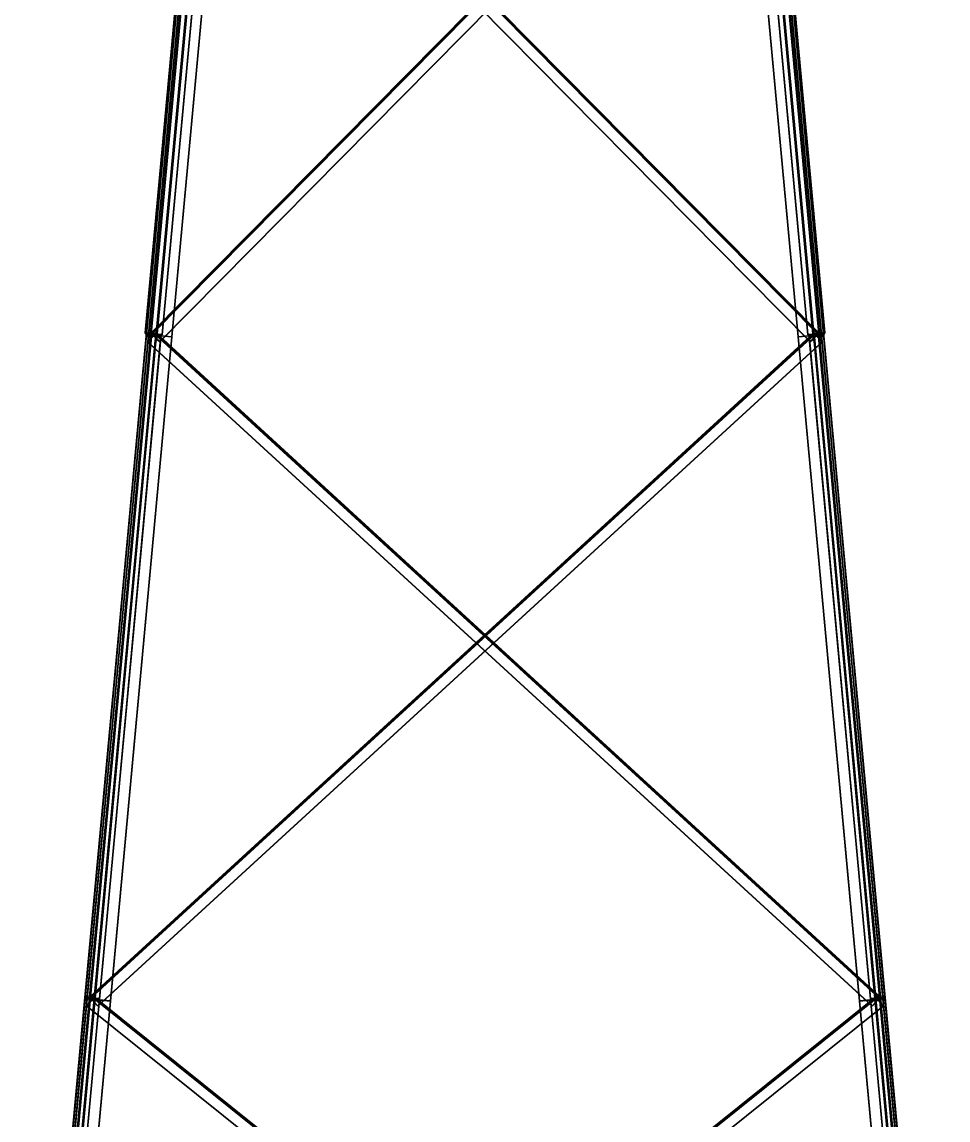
# Model space of a CAD drawing. Extents: x -14.2 to 13.4, y -20.5 to 46.3.
# Drawn here: x -2.72 to 2.72, y 12.39 to 18.84 of the extents above; entities that cross this region are included whole.
import ezdxf

# ---------------------------------------------------------------- set-up
doc = ezdxf.new("R2010")
doc.units = 0

msp = doc.modelspace()

# ---------------------------------------------------------------- linework, layer by layer
at = {"layer": '1', "color": 5}
for points in [[(-1.6641, 20.6133, 1.2365), (-1.9971, 17.0133, -1.5218), (-1.9969, 17.0164, -1.5258), (-1.6639, 20.6164, 1.2325)], [(-1.5994, 20.6073, 1.2365), (-1.9324, 17.0073, -1.5218), (-1.9971, 17.0133, -1.5218), (-1.6641, 20.6133, 1.2365)], [(-1.6639, 20.6164, 1.2325), (-1.9969, 17.0164, -1.5258), (-1.9271, 17.0099, -1.5258), (-1.5941, 20.6099, 1.2325)], [(-1.6327, 20.6135, -1.2325), (-1.9657, 17.0135, 1.5258), (-1.9696, 16.9712, 1.4701), (-1.6366, 20.5712, -1.2882)], [(-1.563, 20.607, -1.2325), (-1.896, 17.007, 1.5258), (-1.9657, 17.0135, 1.5258), (-1.6327, 20.6135, -1.2325)], [(-1.6316, 20.5707, -1.2882), (-1.9646, 16.9707, 1.4701), (-1.961, 17.01, 1.5218), (-1.628, 20.61, -1.2365)], [(1.6005, 20.6101, -1.1965), (-1.9615, 17.0101, -1.459), (-1.9612, 17.0149, -1.5288), (1.6008, 20.6149, -1.2663)], [(1.6041, 20.6066, -1.1967), (-1.9579, 17.0066, -1.4592), (-1.9615, 17.0101, -1.459), (1.6005, 20.6101, -1.1965)], [(1.601, 20.6169, 1.2976), (-1.961, 17.0169, 1.5601), (-1.9614, 17.0123, 1.4903), (1.6006, 20.6123, 1.2278)], [(1.6006, 20.6123, 1.2278), (-1.9614, 17.0123, 1.4903), (-1.9116, 16.9632, 1.4933), (1.6504, 20.5632, 1.2308)], [(1.6008, 20.6149, -1.2663), (-1.9612, 17.0149, -1.5288), (-1.9114, 16.9658, -1.532), (1.6506, 20.5658, -1.2695)], [(1.6046, 20.6134, 1.2978), (-1.9574, 17.0134, 1.5603), (-1.961, 17.0169, 1.5601), (1.601, 20.6169, 1.2976)], [(-1.628, 20.61, -1.2365), (-1.961, 17.01, 1.5218), (-1.8963, 17.004, 1.5218), (-1.5633, 20.604, -1.2365)], [(1.6043, 20.6111, -1.2616), (-1.9577, 17.0111, -1.5241), (-1.9579, 17.0066, -1.4592), (1.6041, 20.6066, -1.1967)], [(1.6042, 20.6091, 1.233), (-1.9578, 17.0091, 1.4955), (-1.9574, 17.0134, 1.5603), (1.6046, 20.6134, 1.2978)], [(1.6505, 20.5635, 1.2357), (-1.9115, 16.9635, 1.4982), (-1.9578, 17.0091, 1.4955), (1.6042, 20.6091, 1.233)], [(1.6506, 20.5655, -1.2646), (-1.9114, 16.9655, -1.5271), (-1.9577, 17.0111, -1.5241), (1.6043, 20.6111, -1.2616)], [(-1.603, 20.5681, 1.2882), (-1.936, 16.9681, -1.4702), (-1.9324, 17.0073, -1.5218), (-1.5994, 20.6073, 1.2365)], [(-1.5941, 20.6099, 1.2325), (-1.9271, 17.0099, -1.5258), (-1.9311, 16.9676, -1.4702), (-1.5981, 20.5676, 1.2882)], [(-1.5633, 20.604, -1.2365), (-1.8963, 17.004, 1.5218), (-1.896, 17.007, 1.5258), (-1.563, 20.607, -1.2325)], [(-1.6008, 20.6149, 1.2663), (1.9612, 17.0149, 1.5288), (1.9114, 16.9658, 1.532), (-1.6506, 20.5658, 1.2695)], [(-1.6506, 20.5655, 1.2646), (1.9114, 16.9655, 1.5271), (1.9577, 17.0111, 1.5241), (-1.6043, 20.6111, 1.2616)], [(-1.6505, 20.5635, -1.2357), (1.9115, 16.9635, -1.4982), (1.9578, 17.0091, -1.4955), (-1.6042, 20.6091, -1.233)], [(-1.6006, 20.6123, -1.2278), (1.9614, 17.0123, -1.4903), (1.9116, 16.9632, -1.4933), (-1.6504, 20.5632, -1.2308)], [(-1.6046, 20.6134, -1.2978), (1.9574, 17.0134, -1.5603), (1.961, 17.0169, -1.5601), (-1.601, 20.6169, -1.2976)], [(-1.6042, 20.6091, -1.233), (1.9578, 17.0091, -1.4955), (1.9574, 17.0134, -1.5603), (-1.6046, 20.6134, -1.2978)], [(-1.6043, 20.6111, 1.2616), (1.9577, 17.0111, 1.5241), (1.9579, 17.0066, 1.4592), (-1.6041, 20.6066, 1.1967)], [(-1.6041, 20.6066, 1.1967), (1.9579, 17.0066, 1.4592), (1.9615, 17.0101, 1.459), (-1.6005, 20.6101, 1.1965)], [(-1.601, 20.6169, -1.2976), (1.961, 17.0169, -1.5601), (1.9614, 17.0123, -1.4903), (-1.6006, 20.6123, -1.2278)], [(-1.6005, 20.6101, 1.1965), (1.9615, 17.0101, 1.459), (1.9612, 17.0149, 1.5288), (-1.6008, 20.6149, 1.2663)], [(1.563, 20.607, 1.2325), (1.896, 17.007, -1.5258), (1.9657, 17.0135, -1.5258), (1.6327, 20.6135, 1.2325)], [(1.5633, 20.604, 1.2365), (1.8963, 17.004, -1.5218), (1.896, 17.007, -1.5258), (1.563, 20.607, 1.2325)], [(1.628, 20.61, 1.2365), (1.961, 17.01, -1.5218), (1.8963, 17.004, -1.5218), (1.5633, 20.604, 1.2365)], [(1.6639, 20.6164, -1.2325), (1.9969, 17.0164, 1.5258), (1.9271, 17.0099, 1.5258), (1.5941, 20.6099, -1.2325)], [(1.5941, 20.6099, -1.2325), (1.9271, 17.0099, 1.5258), (1.9311, 16.9676, 1.4702), (1.5981, 20.5676, -1.2882)], [(1.5994, 20.6073, -1.2365), (1.9324, 17.0073, 1.5218), (1.9971, 17.0133, 1.5218), (1.6641, 20.6133, -1.2365)], [(1.603, 20.5681, -1.2882), (1.936, 16.9681, 1.4702), (1.9324, 17.0073, 1.5218), (1.5994, 20.6073, -1.2365)], [(1.6316, 20.5707, 1.2882), (1.9646, 16.9707, -1.4701), (1.961, 17.01, -1.5218), (1.628, 20.61, 1.2365)], [(1.6327, 20.6135, 1.2325), (1.9657, 17.0135, -1.5258), (1.9696, 16.9712, -1.4701), (1.6366, 20.5712, 1.2882)], [(1.6641, 20.6133, -1.2365), (1.9971, 17.0133, 1.5218), (1.9969, 17.0164, 1.5258), (1.6639, 20.6164, -1.2325)], [(-1.6366, 20.5712, -1.2882), (-1.9696, 16.9712, 1.4701), (-1.9646, 16.9707, 1.4701), (-1.6316, 20.5707, -1.2882)], [(-1.5981, 20.5676, 1.2882), (-1.9311, 16.9676, -1.4702), (-1.936, 16.9681, -1.4702), (-1.603, 20.5681, 1.2882)], [(1.6504, 20.5632, 1.2308), (-1.9116, 16.9632, 1.4933), (-1.9115, 16.9635, 1.4982), (1.6505, 20.5635, 1.2357)], [(1.6506, 20.5658, -1.2695), (-1.9114, 16.9658, -1.532), (-1.9114, 16.9655, -1.5271), (1.6506, 20.5655, -1.2646)], [(-1.6506, 20.5658, 1.2695), (1.9114, 16.9658, 1.532), (1.9114, 16.9655, 1.5271), (-1.6506, 20.5655, 1.2646)], [(-1.6504, 20.5632, -1.2308), (1.9116, 16.9632, -1.4933), (1.9115, 16.9635, -1.4982), (-1.6505, 20.5635, -1.2357)], [(1.5981, 20.5676, -1.2882), (1.9311, 16.9676, 1.4702), (1.936, 16.9681, 1.4702), (1.603, 20.5681, -1.2882)], [(1.6366, 20.5712, 1.2882), (1.9696, 16.9712, -1.4701), (1.9646, 16.9707, -1.4701), (1.6316, 20.5707, 1.2882)], [(-1.9898, 17.0116, 1.5014), (-2.3505, 13.1116, -1.8038), (-2.3502, 13.1148, -1.8077), (-1.9895, 17.0148, 1.4975)], [(-1.935, 17.0065, 1.5014), (-2.2957, 13.1065, -1.8038), (-2.3505, 13.1116, -1.8038), (-1.9898, 17.0116, 1.5014)], [(-1.9895, 17.0148, 1.4975), (-2.3502, 13.1148, -1.8077), (-2.2905, 13.1093, -1.8077), (-1.9297, 17.0093, 1.4975)], [(-1.9633, 17.0124, -1.4975), (-2.324, 13.1124, 1.8077), (-2.3276, 13.0738, 1.7618), (-1.9668, 16.9738, -1.5434)], [(-1.9668, 16.9738, -1.5434), (-2.3276, 13.0738, 1.7618), (-2.3226, 13.0734, 1.7618), (-1.9619, 16.9734, -1.5434)], [(-1.9035, 17.0068, -1.4975), (-2.2643, 13.1068, 1.8077), (-2.324, 13.1124, 1.8077), (-1.9633, 17.0124, -1.4975)], [(-1.9619, 16.9734, -1.5434), (-2.3226, 13.0734, 1.7618), (-2.3193, 13.1087, 1.8038), (-1.9586, 17.0087, -1.5014)], [(1.9347, 17.0176, 1.5601), (-2.321, 13.1176, 1.8445), (-2.3215, 13.1129, 1.7746), (1.9343, 17.0129, 1.4902)], [(1.9342, 17.0107, -1.4589), (-2.3215, 13.1107, -1.7433), (-2.3213, 13.1156, -1.8132), (1.9345, 17.0156, -1.5288)], [(1.9343, 17.0129, 1.4902), (-2.3215, 13.1129, 1.7746), (-2.2741, 13.0615, 1.7777), (1.9816, 16.9615, 1.4934)], [(1.9376, 17.007, -1.4592), (-2.3181, 13.107, -1.7436), (-2.3215, 13.1107, -1.7433), (1.9342, 17.0107, -1.4589)], [(1.9345, 17.0156, -1.5288), (-2.3213, 13.1156, -1.8132), (-2.2739, 13.0641, -1.8166), (1.9818, 16.9641, -1.5322)], [(1.9381, 17.0139, 1.5603), (-2.3177, 13.1139, 1.8447), (-2.321, 13.1176, 1.8445), (1.9347, 17.0176, 1.5601)], [(-1.9586, 17.0087, -1.5014), (-2.3193, 13.1087, 1.8038), (-2.2646, 13.1036, 1.8038), (-1.9038, 17.0036, -1.5014)], [(1.9378, 17.0115, -1.524), (-2.3179, 13.1115, -1.8084), (-2.3181, 13.107, -1.7436), (1.9376, 17.007, -1.4592)], [(1.9377, 17.0096, 1.4955), (-2.318, 13.1096, 1.7798), (-2.3177, 13.1139, 1.8447), (1.9381, 17.0139, 1.5603)], [(1.9817, 16.9618, 1.4984), (-2.2741, 13.0618, 1.7827), (-2.318, 13.1096, 1.7798), (1.9377, 17.0096, 1.4955)], [(1.9818, 16.9638, -1.5272), (-2.2739, 13.0638, -1.8116), (-2.3179, 13.1115, -1.8084), (1.9378, 17.0115, -1.524)], [(-1.9383, 16.9712, 1.5434), (-2.299, 13.0712, -1.7618), (-2.2957, 13.1065, -1.8038), (-1.935, 17.0065, 1.5014)], [(-1.9333, 16.9707, 1.5434), (-2.294, 13.0707, -1.7618), (-2.299, 13.0712, -1.7618), (-1.9383, 16.9712, 1.5434)], [(-1.9297, 17.0093, 1.4975), (-2.2905, 13.1093, -1.8077), (-2.294, 13.0707, -1.7618), (-1.9333, 16.9707, 1.5434)], [(1.9816, 16.9615, 1.4934), (-2.2741, 13.0615, 1.7777), (-2.2741, 13.0618, 1.7827), (1.9817, 16.9618, 1.4984)], [(1.9818, 16.9641, -1.5322), (-2.2739, 13.0641, -1.8166), (-2.2739, 13.0638, -1.8116), (1.9818, 16.9638, -1.5272)], [(-1.9038, 17.0036, -1.5014), (-2.2646, 13.1036, 1.8038), (-2.2643, 13.1068, 1.8077), (-1.9035, 17.0068, -1.4975)], [(-1.9271, 17.0099, -1.5258), (-1.9969, 17.0164, -1.5258), (-1.9971, 17.0133, -1.5218)], [(-1.9271, 17.0099, -1.5258), (-1.9971, 17.0133, -1.5218), (-1.9324, 17.0073, -1.5218)], [(-1.9297, 17.0093, 1.4975), (-1.9895, 17.0148, 1.4975), (-1.9898, 17.0116, 1.5014)], [(-1.9297, 17.0093, 1.4975), (-1.9898, 17.0116, 1.5014), (-1.935, 17.0065, 1.5014)], [(-1.9345, 17.0156, 1.5288), (2.3213, 13.1156, 1.8132), (2.2739, 13.0641, 1.8166), (-1.9818, 16.9641, 1.5322)], [(-1.9345, 17.0156, 1.5288), (-1.9378, 17.0115, 1.524), (-1.9818, 16.9638, 1.5272)], [(-1.9345, 17.0156, 1.5288), (-1.9818, 16.9638, 1.5272), (-1.9818, 16.9641, 1.5322)], [(-1.9818, 16.9638, 1.5272), (2.2739, 13.0638, 1.8116), (2.3179, 13.1115, 1.8084), (-1.9378, 17.0115, 1.524)], [(-1.9818, 16.9641, 1.5322), (2.2739, 13.0641, 1.8166), (2.2739, 13.0638, 1.8116), (-1.9818, 16.9638, 1.5272)], [(-1.9343, 17.0129, -1.4902), (-1.9377, 17.0096, -1.4955), (-1.9817, 16.9618, -1.4984)], [(-1.9343, 17.0129, -1.4902), (-1.9817, 16.9618, -1.4984), (-1.9816, 16.9615, -1.4934)], [(-1.9817, 16.9618, -1.4984), (2.2741, 13.0618, -1.7827), (2.318, 13.1096, -1.7798), (-1.9377, 17.0096, -1.4955)], [(-1.9816, 16.9615, -1.4934), (2.2741, 13.0615, -1.7777), (2.2741, 13.0618, -1.7827), (-1.9817, 16.9618, -1.4984)], [(-1.9343, 17.0129, -1.4902), (2.3215, 13.1129, -1.7746), (2.2741, 13.0615, -1.7777), (-1.9816, 16.9615, -1.4934)], [(-1.9657, 17.0135, 1.5258), (-1.9646, 16.9707, 1.4701), (-1.9696, 16.9712, 1.4701)], [(-1.9633, 17.0124, -1.4975), (-1.9619, 16.9734, -1.5434), (-1.9668, 16.9738, -1.5434)], [(-1.9657, 17.0135, 1.5258), (-1.896, 17.007, 1.5258), (-1.8963, 17.004, 1.5218)], [(-1.9657, 17.0135, 1.5258), (-1.8963, 17.004, 1.5218), (-1.961, 17.01, 1.5218)], [(-1.9657, 17.0135, 1.5258), (-1.961, 17.01, 1.5218), (-1.9646, 16.9707, 1.4701)], [(-1.9633, 17.0124, -1.4975), (-1.9035, 17.0068, -1.4975), (-1.9038, 17.0036, -1.5014)], [(-1.9633, 17.0124, -1.4975), (-1.9038, 17.0036, -1.5014), (-1.9586, 17.0087, -1.5014)], [(-1.9633, 17.0124, -1.4975), (-1.9586, 17.0087, -1.5014), (-1.9619, 16.9734, -1.5434)], [(-1.9612, 17.0149, -1.5288), (-1.9615, 17.0101, -1.459), (-1.9579, 17.0066, -1.4592)], [(-1.9614, 17.0123, 1.4903), (-1.961, 17.0169, 1.5601), (-1.9574, 17.0134, 1.5603)], [(-1.9614, 17.0123, 1.4903), (-1.9574, 17.0134, 1.5603), (-1.9578, 17.0091, 1.4955)], [(-1.9614, 17.0123, 1.4903), (-1.9578, 17.0091, 1.4955), (-1.9115, 16.9635, 1.4982)], [(-1.9614, 17.0123, 1.4903), (-1.9115, 16.9635, 1.4982), (-1.9116, 16.9632, 1.4933)], [(-1.9612, 17.0149, -1.5288), (-1.9579, 17.0066, -1.4592), (-1.9577, 17.0111, -1.5241)], [(-1.9612, 17.0149, -1.5288), (-1.9577, 17.0111, -1.5241), (-1.9114, 16.9655, -1.5271)], [(-1.9612, 17.0149, -1.5288), (-1.9114, 16.9655, -1.5271), (-1.9114, 16.9658, -1.532)], [(-1.9297, 17.0093, 1.4975), (-1.935, 17.0065, 1.5014), (-1.9383, 16.9712, 1.5434)], [(-1.9297, 17.0093, 1.4975), (-1.9383, 16.9712, 1.5434), (-1.9333, 16.9707, 1.5434)], [(-1.9381, 17.0139, -1.5603), (2.3177, 13.1139, -1.8447), (2.321, 13.1176, -1.8445), (-1.9347, 17.0176, -1.5601)], [(-1.9343, 17.0129, -1.4902), (-1.9347, 17.0176, -1.5601), (-1.9381, 17.0139, -1.5603)], [(-1.9377, 17.0096, -1.4955), (2.318, 13.1096, -1.7798), (2.3177, 13.1139, -1.8447), (-1.9381, 17.0139, -1.5603)], [(-1.9343, 17.0129, -1.4902), (-1.9381, 17.0139, -1.5603), (-1.9377, 17.0096, -1.4955)], [(-1.9345, 17.0156, 1.5288), (-1.9376, 17.007, 1.4592), (-1.9378, 17.0115, 1.524)], [(-1.9378, 17.0115, 1.524), (2.3179, 13.1115, 1.8084), (2.3181, 13.107, 1.7436), (-1.9376, 17.007, 1.4592)], [(-1.9345, 17.0156, 1.5288), (-1.9342, 17.0107, 1.4589), (-1.9376, 17.007, 1.4592)], [(-1.9376, 17.007, 1.4592), (2.3181, 13.107, 1.7436), (2.3215, 13.1107, 1.7433), (-1.9342, 17.0107, 1.4589)], [(-1.9271, 17.0099, -1.5258), (-1.9324, 17.0073, -1.5218), (-1.936, 16.9681, -1.4702)], [(-1.9271, 17.0099, -1.5258), (-1.936, 16.9681, -1.4702), (-1.9311, 16.9676, -1.4702)], [(-1.9347, 17.0176, -1.5601), (2.321, 13.1176, -1.8445), (2.3215, 13.1129, -1.7746), (-1.9343, 17.0129, -1.4902)], [(-1.9342, 17.0107, 1.4589), (2.3215, 13.1107, 1.7433), (2.3213, 13.1156, 1.8132), (-1.9345, 17.0156, 1.5288)], [(1.9657, 17.0135, -1.5258), (1.896, 17.007, -1.5258), (1.8963, 17.004, -1.5218)], [(1.9657, 17.0135, -1.5258), (1.8963, 17.004, -1.5218), (1.961, 17.01, -1.5218)], [(1.9035, 17.0068, 1.4975), (2.2643, 13.1068, -1.8077), (2.324, 13.1124, -1.8077), (1.9633, 17.0124, 1.4975)], [(1.9633, 17.0124, 1.4975), (1.9035, 17.0068, 1.4975), (1.9038, 17.0036, 1.5014)], [(1.9038, 17.0036, 1.5014), (2.2646, 13.1036, -1.8038), (2.2643, 13.1068, -1.8077), (1.9035, 17.0068, 1.4975)], [(1.9633, 17.0124, 1.4975), (1.9038, 17.0036, 1.5014), (1.9586, 17.0087, 1.5014)], [(1.9586, 17.0087, 1.5014), (2.3193, 13.1087, -1.8038), (2.2646, 13.1036, -1.8038), (1.9038, 17.0036, 1.5014)], [(1.9612, 17.0149, 1.5288), (1.9577, 17.0111, 1.5241), (1.9114, 16.9655, 1.5271)], [(1.9612, 17.0149, 1.5288), (1.9114, 16.9655, 1.5271), (1.9114, 16.9658, 1.532)], [(1.9614, 17.0123, -1.4903), (1.9578, 17.0091, -1.4955), (1.9115, 16.9635, -1.4982)], [(1.9614, 17.0123, -1.4903), (1.9115, 16.9635, -1.4982), (1.9116, 16.9632, -1.4933)], [(1.9271, 17.0099, 1.5258), (1.9969, 17.0164, 1.5258), (1.9971, 17.0133, 1.5218)], [(1.9271, 17.0099, 1.5258), (1.9971, 17.0133, 1.5218), (1.9324, 17.0073, 1.5218)], [(1.9271, 17.0099, 1.5258), (1.9324, 17.0073, 1.5218), (1.936, 16.9681, 1.4702)], [(1.9271, 17.0099, 1.5258), (1.936, 16.9681, 1.4702), (1.9311, 16.9676, 1.4702)], [(1.9895, 17.0148, -1.4975), (2.3502, 13.1148, 1.8077), (2.2905, 13.1093, 1.8077), (1.9297, 17.0093, -1.4975)], [(1.9297, 17.0093, -1.4975), (1.9895, 17.0148, -1.4975), (1.9898, 17.0116, -1.5014)], [(1.9297, 17.0093, -1.4975), (1.9898, 17.0116, -1.5014), (1.935, 17.0065, -1.5014)], [(1.9297, 17.0093, -1.4975), (2.2905, 13.1093, 1.8077), (2.294, 13.0707, 1.7618), (1.9333, 16.9707, -1.5434)], [(1.9297, 17.0093, -1.4975), (1.935, 17.0065, -1.5014), (1.9383, 16.9712, -1.5434)], [(1.9297, 17.0093, -1.4975), (1.9383, 16.9712, -1.5434), (1.9333, 16.9707, -1.5434)], [(1.9333, 16.9707, -1.5434), (2.294, 13.0707, 1.7618), (2.299, 13.0712, 1.7618), (1.9383, 16.9712, -1.5434)], [(1.9345, 17.0156, -1.5288), (1.9342, 17.0107, -1.4589), (1.9376, 17.007, -1.4592)], [(1.9343, 17.0129, 1.4902), (1.9347, 17.0176, 1.5601), (1.9381, 17.0139, 1.5603)], [(1.9343, 17.0129, 1.4902), (1.9381, 17.0139, 1.5603), (1.9377, 17.0096, 1.4955)], [(1.9343, 17.0129, 1.4902), (1.9377, 17.0096, 1.4955), (1.9817, 16.9618, 1.4984)], [(1.9343, 17.0129, 1.4902), (1.9817, 16.9618, 1.4984), (1.9816, 16.9615, 1.4934)], [(1.9345, 17.0156, -1.5288), (1.9376, 17.007, -1.4592), (1.9378, 17.0115, -1.524)], [(1.9345, 17.0156, -1.5288), (1.9378, 17.0115, -1.524), (1.9818, 16.9638, -1.5272)], [(1.9345, 17.0156, -1.5288), (1.9818, 16.9638, -1.5272), (1.9818, 16.9641, -1.5322)], [(1.935, 17.0065, -1.5014), (2.2957, 13.1065, 1.8038), (2.3505, 13.1116, 1.8038), (1.9898, 17.0116, -1.5014)], [(1.9383, 16.9712, -1.5434), (2.299, 13.0712, 1.7618), (2.2957, 13.1065, 1.8038), (1.935, 17.0065, -1.5014)], [(1.9614, 17.0123, -1.4903), (1.961, 17.0169, -1.5601), (1.9574, 17.0134, -1.5603)], [(1.9614, 17.0123, -1.4903), (1.9574, 17.0134, -1.5603), (1.9578, 17.0091, -1.4955)], [(1.9612, 17.0149, 1.5288), (1.9579, 17.0066, 1.4592), (1.9577, 17.0111, 1.5241)], [(1.9612, 17.0149, 1.5288), (1.9615, 17.0101, 1.459), (1.9579, 17.0066, 1.4592)], [(1.9633, 17.0124, 1.4975), (1.9586, 17.0087, 1.5014), (1.9619, 16.9734, 1.5434)], [(1.9619, 16.9734, 1.5434), (2.3226, 13.0734, -1.7618), (2.3193, 13.1087, -1.8038), (1.9586, 17.0087, 1.5014)], [(1.9657, 17.0135, -1.5258), (1.961, 17.01, -1.5218), (1.9646, 16.9707, -1.4701)], [(1.9633, 17.0124, 1.4975), (1.9619, 16.9734, 1.5434), (1.9668, 16.9738, 1.5434)], [(1.9668, 16.9738, 1.5434), (2.3276, 13.0738, -1.7618), (2.3226, 13.0734, -1.7618), (1.9619, 16.9734, 1.5434)], [(1.9633, 17.0124, 1.4975), (2.324, 13.1124, -1.8077), (2.3276, 13.0738, -1.7618), (1.9668, 16.9738, 1.5434)], [(1.9657, 17.0135, -1.5258), (1.9646, 16.9707, -1.4701), (1.9696, 16.9712, -1.4701)], [(1.9898, 17.0116, -1.5014), (2.3505, 13.1116, 1.8038), (2.3502, 13.1148, 1.8077), (1.9895, 17.0148, -1.4975)], [(-2.3505, 13.1122, 1.7863), (-2.7205, 9.1122, -2.095), (-2.7201, 9.1156, -2.0986), (-2.3501, 13.1156, 1.7827)], [(-2.2957, 13.1071, 1.7863), (-2.6657, 9.1071, -2.095), (-2.7205, 9.1122, -2.095), (-2.3505, 13.1122, 1.7863)], [(-2.3501, 13.1156, 1.7827), (-2.7201, 9.1156, -2.0986), (-2.6604, 9.1101, -2.0986), (-2.2904, 13.1101, 1.7827)], [(-2.3239, 13.1132, -1.7827), (-2.6939, 9.1132, 2.0986), (-2.6978, 9.0717, 2.0554), (-2.3278, 13.0717, -1.8258)], [(-2.2642, 13.1077, -1.7827), (-2.6342, 9.1077, 2.0986), (-2.6939, 9.1132, 2.0986), (-2.3239, 13.1132, -1.7827)], [(-2.3228, 13.0712, -1.8258), (-2.6928, 9.0712, 2.0554), (-2.6893, 9.1093, 2.095), (-2.3193, 13.1093, -1.7863)], [(2.2962, 13.1164, 1.8131), (-2.6903, 9.1164, 2.1048), (-2.6905, 9.1115, 2.0349), (2.296, 13.1115, 1.7433)], [(2.296, 13.1115, -1.7433), (-2.6905, 9.1115, -2.0349), (-2.6903, 9.1164, -2.1048), (2.2962, 13.1164, -1.8131)], [(2.296, 13.1115, 1.7433), (-2.6905, 9.1115, 2.0349), (-2.6874, 9.1077, 2.0352), (2.2991, 13.1077, 1.7435)], [(2.2991, 13.1077, -1.7435), (-2.6874, 9.1077, -2.0352), (-2.6905, 9.1115, -2.0349), (2.296, 13.1115, -1.7433)], [(2.34, 13.062, 1.8167), (-2.6465, 9.062, 2.1084), (-2.6903, 9.1164, 2.1048), (2.2962, 13.1164, 1.8131)], [(2.2962, 13.1164, -1.8131), (-2.6903, 9.1164, -2.1048), (-2.6465, 9.062, -2.1084), (2.34, 13.062, -1.8167)], [(-2.3193, 13.1093, -1.7863), (-2.6893, 9.1093, 2.095), (-2.6345, 9.1042, 2.095), (-2.2645, 13.1042, -1.7863)], [(2.2991, 13.1077, 1.7435), (-2.6874, 9.1077, 2.0352), (-2.6872, 9.1122, 2.1), (2.2993, 13.1121, 1.8084)], [(2.2993, 13.1121, -1.8084), (-2.6872, 9.1122, -2.1), (-2.6874, 9.1077, -2.0352), (2.2991, 13.1077, -1.7435)], [(2.2993, 13.1121, 1.8084), (-2.6872, 9.1122, 2.1), (-2.6465, 9.0616, 2.1034), (2.34, 13.0616, 1.8117)], [(2.34, 13.0616, -1.8117), (-2.6465, 9.0616, -2.1034), (-2.6872, 9.1122, -2.1), (2.2993, 13.1121, -1.8084)], [(-2.2992, 13.0691, 1.8258), (-2.6692, 9.0691, -2.0554), (-2.6657, 9.1071, -2.095), (-2.2957, 13.1071, 1.7863)], [(-2.2904, 13.1101, 1.7827), (-2.6604, 9.1101, -2.0986), (-2.6642, 9.0686, -2.0554), (-2.2942, 13.0686, 1.8258)], [(-2.2645, 13.1042, -1.7863), (-2.6345, 9.1042, 2.095), (-2.6342, 9.1077, 2.0986), (-2.2642, 13.1077, -1.7827)], [(-2.2904, 13.1101, 1.7827), (-2.3501, 13.1156, 1.7827), (-2.3505, 13.1122, 1.7863)], [(-2.2905, 13.1093, -1.8077), (-2.3502, 13.1148, -1.8077), (-2.3505, 13.1116, -1.8038)], [(-2.2904, 13.1101, 1.7827), (-2.3505, 13.1122, 1.7863), (-2.2957, 13.1071, 1.7863)], [(-2.2905, 13.1093, -1.8077), (-2.3505, 13.1116, -1.8038), (-2.2957, 13.1065, -1.8038)], [(-2.2962, 13.1164, 1.8131), (2.6903, 9.1164, 2.1048), (2.6465, 9.062, 2.1084), (-2.34, 13.062, 1.8167)], [(-2.2962, 13.1164, 1.8131), (-2.2993, 13.1121, 1.8084), (-2.34, 13.0616, 1.8117)], [(-2.2962, 13.1164, 1.8131), (-2.34, 13.0616, 1.8117), (-2.34, 13.062, 1.8167)], [(-2.34, 13.062, -1.8167), (2.6465, 9.062, -2.1084), (2.6903, 9.1164, -2.1048), (-2.2962, 13.1164, -1.8131)], [(-2.2962, 13.1164, -1.8131), (-2.34, 13.062, -1.8167), (-2.34, 13.0616, -1.8117)], [(-2.2962, 13.1164, -1.8131), (-2.34, 13.0616, -1.8117), (-2.2993, 13.1121, -1.8084)], [(-2.34, 13.0616, 1.8117), (2.6465, 9.0616, 2.1034), (2.6872, 9.1122, 2.1), (-2.2993, 13.1121, 1.8084)], [(-2.2993, 13.1121, -1.8084), (2.6872, 9.1122, -2.1), (2.6465, 9.0616, -2.1034), (-2.34, 13.0616, -1.8117)], [(-2.3239, 13.1132, -1.7827), (-2.3228, 13.0712, -1.8258), (-2.3278, 13.0717, -1.8258)], [(-2.324, 13.1124, 1.8077), (-2.3226, 13.0734, 1.7618), (-2.3276, 13.0738, 1.7618)], [(-2.324, 13.1124, 1.8077), (-2.2643, 13.1068, 1.8077), (-2.2646, 13.1036, 1.8038)], [(-2.324, 13.1124, 1.8077), (-2.2646, 13.1036, 1.8038), (-2.3193, 13.1087, 1.8038)], [(-2.324, 13.1124, 1.8077), (-2.3193, 13.1087, 1.8038), (-2.3226, 13.0734, 1.7618)], [(-2.3239, 13.1132, -1.7827), (-2.2642, 13.1077, -1.7827), (-2.2645, 13.1042, -1.7863)], [(-2.3239, 13.1132, -1.7827), (-2.2645, 13.1042, -1.7863), (-2.3193, 13.1093, -1.7863)], [(-2.3239, 13.1132, -1.7827), (-2.3193, 13.1093, -1.7863), (-2.3228, 13.0712, -1.8258)], [(-2.3215, 13.1129, 1.7746), (-2.321, 13.1176, 1.8445), (-2.3177, 13.1139, 1.8447)], [(-2.3213, 13.1156, -1.8132), (-2.3215, 13.1107, -1.7433), (-2.3181, 13.107, -1.7436)], [(-2.3215, 13.1129, 1.7746), (-2.3177, 13.1139, 1.8447), (-2.318, 13.1096, 1.7798)], [(-2.3215, 13.1129, 1.7746), (-2.318, 13.1096, 1.7798), (-2.2741, 13.0618, 1.7827)], [(-2.3215, 13.1129, 1.7746), (-2.2741, 13.0618, 1.7827), (-2.2741, 13.0615, 1.7777)], [(-2.3213, 13.1156, -1.8132), (-2.3181, 13.107, -1.7436), (-2.3179, 13.1115, -1.8084)], [(-2.3213, 13.1156, -1.8132), (-2.3179, 13.1115, -1.8084), (-2.2739, 13.0638, -1.8116)], [(-2.3213, 13.1156, -1.8132), (-2.2739, 13.0638, -1.8116), (-2.2739, 13.0641, -1.8166)], [(-2.2962, 13.1164, 1.8131), (-2.2991, 13.1077, 1.7435), (-2.2993, 13.1121, 1.8084)], [(-2.2962, 13.1164, -1.8131), (-2.2993, 13.1121, -1.8084), (-2.2991, 13.1077, -1.7435)], [(-2.2993, 13.1121, 1.8084), (2.6872, 9.1122, 2.1), (2.6874, 9.1077, 2.0352), (-2.2991, 13.1077, 1.7435)], [(-2.2991, 13.1077, -1.7435), (2.6874, 9.1077, -2.0352), (2.6872, 9.1122, -2.1), (-2.2993, 13.1121, -1.8084)], [(-2.2904, 13.1101, 1.7827), (-2.2957, 13.1071, 1.7863), (-2.2992, 13.0691, 1.8258)], [(-2.2904, 13.1101, 1.7827), (-2.2992, 13.0691, 1.8258), (-2.2942, 13.0686, 1.8258)], [(-2.2962, 13.1164, 1.8131), (-2.296, 13.1115, 1.7433), (-2.2991, 13.1077, 1.7435)], [(-2.2962, 13.1164, -1.8131), (-2.2991, 13.1077, -1.7435), (-2.296, 13.1115, -1.7433)], [(-2.2991, 13.1077, 1.7435), (2.6874, 9.1077, 2.0352), (2.6905, 9.1115, 2.0349), (-2.296, 13.1115, 1.7433)], [(-2.296, 13.1115, -1.7433), (2.6905, 9.1115, -2.0349), (2.6874, 9.1077, -2.0352), (-2.2991, 13.1077, -1.7435)], [(-2.2905, 13.1093, -1.8077), (-2.2957, 13.1065, -1.8038), (-2.299, 13.0712, -1.7618)], [(-2.2905, 13.1093, -1.8077), (-2.299, 13.0712, -1.7618), (-2.294, 13.0707, -1.7618)], [(-2.296, 13.1115, 1.7433), (2.6905, 9.1115, 2.0349), (2.6903, 9.1164, 2.1048), (-2.2962, 13.1164, 1.8131)], [(-2.2962, 13.1164, -1.8131), (2.6903, 9.1164, -2.1048), (2.6905, 9.1115, -2.0349), (-2.296, 13.1115, -1.7433)], [(2.2642, 13.1077, 1.7827), (2.6342, 9.1077, -2.0986), (2.6939, 9.1132, -2.0986), (2.3239, 13.1132, 1.7827)], [(2.3239, 13.1132, 1.7827), (2.2642, 13.1077, 1.7827), (2.2645, 13.1042, 1.7863)], [(2.2645, 13.1042, 1.7863), (2.6345, 9.1042, -2.095), (2.6342, 9.1077, -2.0986), (2.2642, 13.1077, 1.7827)], [(2.324, 13.1124, -1.8077), (2.2643, 13.1068, -1.8077), (2.2646, 13.1036, -1.8038)], [(2.3239, 13.1132, 1.7827), (2.2645, 13.1042, 1.7863), (2.3193, 13.1093, 1.7863)], [(2.3193, 13.1093, 1.7863), (2.6893, 9.1093, -2.095), (2.6345, 9.1042, -2.095), (2.2645, 13.1042, 1.7863)], [(2.324, 13.1124, -1.8077), (2.2646, 13.1036, -1.8038), (2.3193, 13.1087, -1.8038)], [(2.3213, 13.1156, 1.8132), (2.3179, 13.1115, 1.8084), (2.2739, 13.0638, 1.8116)], [(2.3213, 13.1156, 1.8132), (2.2739, 13.0638, 1.8116), (2.2739, 13.0641, 1.8166)], [(2.3215, 13.1129, -1.7746), (2.318, 13.1096, -1.7798), (2.2741, 13.0618, -1.7827)], [(2.3215, 13.1129, -1.7746), (2.2741, 13.0618, -1.7827), (2.2741, 13.0615, -1.7777)], [(2.3501, 13.1156, -1.7827), (2.7201, 9.1156, 2.0986), (2.6604, 9.1101, 2.0986), (2.2904, 13.1101, -1.7827)], [(2.2904, 13.1101, -1.7827), (2.3501, 13.1156, -1.7827), (2.3505, 13.1122, -1.7863)], [(2.2904, 13.1101, -1.7827), (2.3505, 13.1122, -1.7863), (2.2957, 13.1071, -1.7863)], [(2.2904, 13.1101, -1.7827), (2.6604, 9.1101, 2.0986), (2.6642, 9.0686, 2.0554), (2.2942, 13.0686, -1.8258)], [(2.2904, 13.1101, -1.7827), (2.2957, 13.1071, -1.7863), (2.2992, 13.0691, -1.8258)], [(2.2904, 13.1101, -1.7827), (2.2992, 13.0691, -1.8258), (2.2942, 13.0686, -1.8258)], [(2.2905, 13.1093, 1.8077), (2.3502, 13.1148, 1.8077), (2.3505, 13.1116, 1.8038)], [(2.2905, 13.1093, 1.8077), (2.3505, 13.1116, 1.8038), (2.2957, 13.1065, 1.8038)], [(2.2905, 13.1093, 1.8077), (2.2957, 13.1065, 1.8038), (2.299, 13.0712, 1.7618)], [(2.2905, 13.1093, 1.8077), (2.299, 13.0712, 1.7618), (2.294, 13.0707, 1.7618)], [(2.2957, 13.1071, -1.7863), (2.6657, 9.1071, 2.095), (2.7205, 9.1122, 2.095), (2.3505, 13.1122, -1.7863)], [(2.2992, 13.0691, -1.8258), (2.6692, 9.0691, 2.0554), (2.6657, 9.1071, 2.095), (2.2957, 13.1071, -1.7863)], [(2.2962, 13.1164, 1.8131), (2.2991, 13.1077, 1.7435), (2.296, 13.1115, 1.7433)], [(2.2962, 13.1164, -1.8131), (2.296, 13.1115, -1.7433), (2.2991, 13.1077, -1.7435)], [(2.2962, 13.1164, 1.8131), (2.34, 13.062, 1.8167), (2.34, 13.0616, 1.8117)], [(2.2962, 13.1164, 1.8131), (2.34, 13.0616, 1.8117), (2.2993, 13.1121, 1.8084)], [(2.2962, 13.1164, 1.8131), (2.2993, 13.1121, 1.8084), (2.2991, 13.1077, 1.7435)], [(2.2962, 13.1164, -1.8131), (2.2991, 13.1077, -1.7435), (2.2993, 13.1121, -1.8084)], [(2.2962, 13.1164, -1.8131), (2.2993, 13.1121, -1.8084), (2.34, 13.0616, -1.8117)], [(2.2962, 13.1164, -1.8131), (2.34, 13.0616, -1.8117), (2.34, 13.062, -1.8167)], [(2.3215, 13.1129, -1.7746), (2.321, 13.1176, -1.8445), (2.3177, 13.1139, -1.8447)], [(2.3215, 13.1129, -1.7746), (2.3177, 13.1139, -1.8447), (2.318, 13.1096, -1.7798)], [(2.3213, 13.1156, 1.8132), (2.3181, 13.107, 1.7436), (2.3179, 13.1115, 1.8084)], [(2.3213, 13.1156, 1.8132), (2.3215, 13.1107, 1.7433), (2.3181, 13.107, 1.7436)], [(2.3239, 13.1132, 1.7827), (2.3193, 13.1093, 1.7863), (2.3228, 13.0712, 1.8258)], [(2.324, 13.1124, -1.8077), (2.3193, 13.1087, -1.8038), (2.3226, 13.0734, -1.7618)], [(2.3228, 13.0712, 1.8258), (2.6928, 9.0712, -2.0554), (2.6893, 9.1093, -2.095), (2.3193, 13.1093, 1.7863)], [(2.324, 13.1124, -1.8077), (2.3226, 13.0734, -1.7618), (2.3276, 13.0738, -1.7618)], [(2.3239, 13.1132, 1.7827), (2.3228, 13.0712, 1.8258), (2.3278, 13.0717, 1.8258)], [(2.3239, 13.1132, 1.7827), (2.6939, 9.1132, -2.0986), (2.6978, 9.0717, -2.0554), (2.3278, 13.0717, 1.8258)], [(2.3505, 13.1122, -1.7863), (2.7205, 9.1122, 2.095), (2.7201, 9.1156, 2.0986), (2.3501, 13.1156, -1.7827)], [(-2.3278, 13.0717, -1.8258), (-2.6978, 9.0717, 2.0554), (-2.6928, 9.0712, 2.0554), (-2.3228, 13.0712, -1.8258)], [(-2.2942, 13.0686, 1.8258), (-2.6642, 9.0686, -2.0554), (-2.6692, 9.0691, -2.0554), (-2.2992, 13.0691, 1.8258)], [(2.34, 13.0616, 1.8117), (-2.6465, 9.0616, 2.1034), (-2.6465, 9.062, 2.1084), (2.34, 13.062, 1.8167)], [(2.34, 13.062, -1.8167), (-2.6465, 9.062, -2.1084), (-2.6465, 9.0616, -2.1034), (2.34, 13.0616, -1.8117)], [(-2.34, 13.062, 1.8167), (2.6465, 9.062, 2.1084), (2.6465, 9.0616, 2.1034), (-2.34, 13.0616, 1.8117)], [(-2.34, 13.0616, -1.8117), (2.6465, 9.0616, -2.1034), (2.6465, 9.062, -2.1084), (-2.34, 13.062, -1.8167)], [(2.2942, 13.0686, -1.8258), (2.6642, 9.0686, 2.0554), (2.6692, 9.0691, 2.0554), (2.2992, 13.0691, -1.8258)], [(2.3278, 13.0717, 1.8258), (2.6978, 9.0717, -2.0554), (2.6928, 9.0712, -2.0554), (2.3228, 13.0712, 1.8258)]]:
    msp.add_3dface(points, dxfattribs=at)
at = {"layer": '1', "color": 3}
for points in [[(-1.99, 16.9961, 1.4026), (-1.657, 20.5961, 1.1401), (-1.656, 20.6069, 1.2897), (-1.989, 17.0069, 1.5522)], [(-1.989, 17.0069, -1.5522), (-1.656, 20.6069, -1.2897), (-1.657, 20.5961, -1.1401), (-1.99, 16.9961, -1.4026)], [(-1.978, 16.995, 1.4026), (-1.645, 20.595, 1.1401), (-1.657, 20.5961, 1.1401), (-1.99, 16.9961, 1.4026)], [(-1.99, 16.9961, -1.4026), (-1.657, 20.5961, -1.1401), (-1.645, 20.595, -1.1401), (-1.978, 16.995, -1.4026)], [(-1.989, 17.0069, 1.5522), (-1.656, 20.6069, 1.2897), (-1.5066, 20.5931, 1.2897), (-1.8396, 16.9931, 1.5522)], [(-1.8396, 16.9931, -1.5522), (-1.5066, 20.5931, -1.2897), (-1.656, 20.6069, -1.2897), (-1.989, 17.0069, -1.5522)], [(-1.9771, 17.0049, 1.5403), (-1.6441, 20.6049, 1.2778), (-1.645, 20.595, 1.1401), (-1.978, 16.995, 1.4026)], [(-1.978, 16.995, -1.4026), (-1.645, 20.595, -1.1401), (-1.6441, 20.6049, -1.2778), (-1.9771, 17.0049, -1.5403)], [(-1.8397, 16.9922, 1.5403), (-1.5067, 20.5922, 1.2778), (-1.6441, 20.6049, 1.2778), (-1.9771, 17.0049, 1.5403)], [(-1.9771, 17.0049, -1.5403), (-1.6441, 20.6049, -1.2778), (-1.5067, 20.5922, -1.2778), (-1.8397, 16.9922, -1.5403)], [(-1.8396, 16.9931, 1.5522), (-1.5066, 20.5931, 1.2897), (-1.5067, 20.5922, 1.2778), (-1.8397, 16.9922, 1.5403)], [(-1.8397, 16.9922, -1.5403), (-1.5067, 20.5922, -1.2778), (-1.5066, 20.5931, -1.2897), (-1.8396, 16.9931, -1.5522)], [(1.8396, 16.9931, 1.5522), (1.5066, 20.5931, 1.2897), (1.656, 20.6069, 1.2897), (1.989, 17.0069, 1.5522)], [(1.989, 17.0069, -1.5522), (1.656, 20.6069, -1.2897), (1.5066, 20.5931, -1.2897), (1.8396, 16.9931, -1.5522)], [(1.8397, 16.9922, 1.5403), (1.5067, 20.5922, 1.2778), (1.5066, 20.5931, 1.2897), (1.8396, 16.9931, 1.5522)], [(1.8396, 16.9931, -1.5522), (1.5066, 20.5931, -1.2897), (1.5067, 20.5922, -1.2778), (1.8397, 16.9922, -1.5403)], [(1.9771, 17.0049, 1.5403), (1.6441, 20.6049, 1.2778), (1.5067, 20.5922, 1.2778), (1.8397, 16.9922, 1.5403)], [(1.8397, 16.9922, -1.5403), (1.5067, 20.5922, -1.2778), (1.6441, 20.6049, -1.2778), (1.9771, 17.0049, -1.5403)], [(1.978, 16.995, 1.4026), (1.645, 20.595, 1.1401), (1.6441, 20.6049, 1.2778), (1.9771, 17.0049, 1.5403)], [(1.9771, 17.0049, -1.5403), (1.6441, 20.6049, -1.2778), (1.645, 20.595, -1.1401), (1.978, 16.995, -1.4026)], [(1.99, 16.9961, 1.4026), (1.657, 20.5961, 1.1401), (1.645, 20.595, 1.1401), (1.978, 16.995, 1.4026)], [(1.978, 16.995, -1.4026), (1.645, 20.595, -1.1401), (1.657, 20.5961, -1.1401), (1.99, 16.9961, -1.4026)], [(1.989, 17.0069, 1.5522), (1.656, 20.6069, 1.2897), (1.657, 20.5961, 1.1401), (1.99, 16.9961, 1.4026)], [(1.99, 16.9961, -1.4026), (1.657, 20.5961, -1.1401), (1.656, 20.6069, -1.2897), (1.989, 17.0069, -1.5522)], [(-2.3507, 13.0961, 1.687), (-1.99, 16.9961, 1.4026), (-1.989, 17.0069, 1.5522), (-2.3497, 13.1069, 1.8366)], [(-2.3497, 13.1069, -1.8366), (-1.989, 17.0069, -1.5522), (-1.99, 16.9961, -1.4026), (-2.3507, 13.0961, -1.687)], [(-2.3388, 13.095, 1.687), (-1.978, 16.995, 1.4026), (-1.99, 16.9961, 1.4026), (-2.3507, 13.0961, 1.687)], [(-2.3507, 13.0961, -1.687), (-1.99, 16.9961, -1.4026), (-1.978, 16.995, -1.4026), (-2.3388, 13.095, -1.687)], [(-2.3497, 13.1069, 1.8366), (-1.989, 17.0069, 1.5522), (-1.8396, 16.9931, 1.5522), (-2.2004, 13.0931, 1.8366)], [(-2.2004, 13.0931, -1.8366), (-1.8396, 16.9931, -1.5522), (-1.989, 17.0069, -1.5522), (-2.3497, 13.1069, -1.8366)], [(-2.3379, 13.1049, 1.8247), (-1.9771, 17.0049, 1.5403), (-1.978, 16.995, 1.4026), (-2.3388, 13.095, 1.687)], [(-2.3388, 13.095, -1.687), (-1.978, 16.995, -1.4026), (-1.9771, 17.0049, -1.5403), (-2.3379, 13.1049, -1.8247)], [(-2.2004, 13.0922, 1.8247), (-1.8397, 16.9922, 1.5403), (-1.9771, 17.0049, 1.5403), (-2.3379, 13.1049, 1.8247)], [(-2.3379, 13.1049, -1.8247), (-1.9771, 17.0049, -1.5403), (-1.8397, 16.9922, -1.5403), (-2.2004, 13.0922, -1.8247)], [(-2.2004, 13.0931, 1.8366), (-1.8396, 16.9931, 1.5522), (-1.8397, 16.9922, 1.5403), (-2.2004, 13.0922, 1.8247)], [(-2.2004, 13.0922, -1.8247), (-1.8397, 16.9922, -1.5403), (-1.8396, 16.9931, -1.5522), (-2.2004, 13.0931, -1.8366)], [(-1.989, 17.0069, 1.5522), (-1.99, 16.9961, 1.4026), (-1.978, 16.995, 1.4026)], [(-1.989, 17.0069, -1.5522), (-1.978, 16.995, -1.4026), (-1.99, 16.9961, -1.4026)], [(-1.989, 17.0069, 1.5522), (-1.99, 16.9961, 1.4026), (-1.978, 16.995, 1.4026)], [(-1.989, 17.0069, -1.5522), (-1.978, 16.995, -1.4026), (-1.99, 16.9961, -1.4026)], [(-1.989, 17.0069, 1.5522), (-1.978, 16.995, 1.4026), (-1.9771, 17.0049, 1.5403)], [(-1.989, 17.0069, 1.5522), (-1.9771, 17.0049, 1.5403), (-1.8397, 16.9922, 1.5403)], [(-1.989, 17.0069, 1.5522), (-1.8397, 16.9922, 1.5403), (-1.8396, 16.9931, 1.5522)], [(-1.989, 17.0069, -1.5522), (-1.8396, 16.9931, -1.5522), (-1.8397, 16.9922, -1.5403)], [(-1.989, 17.0069, -1.5522), (-1.8397, 16.9922, -1.5403), (-1.9771, 17.0049, -1.5403)], [(-1.989, 17.0069, -1.5522), (-1.9771, 17.0049, -1.5403), (-1.978, 16.995, -1.4026)], [(-1.989, 17.0069, 1.5522), (-1.978, 16.995, 1.4026), (-1.9771, 17.0049, 1.5403)], [(-1.989, 17.0069, 1.5522), (-1.9771, 17.0049, 1.5403), (-1.8397, 16.9922, 1.5403)], [(-1.989, 17.0069, 1.5522), (-1.8397, 16.9922, 1.5403), (-1.8396, 16.9931, 1.5522)], [(-1.989, 17.0069, -1.5522), (-1.8396, 16.9931, -1.5522), (-1.8397, 16.9922, -1.5403)], [(-1.989, 17.0069, -1.5522), (-1.8397, 16.9922, -1.5403), (-1.9771, 17.0049, -1.5403)], [(-1.989, 17.0069, -1.5522), (-1.9771, 17.0049, -1.5403), (-1.978, 16.995, -1.4026)], [(2.2004, 13.0931, 1.8366), (1.8396, 16.9931, 1.5522), (1.989, 17.0069, 1.5522), (2.3497, 13.1069, 1.8366)], [(1.989, 17.0069, 1.5522), (1.8396, 16.9931, 1.5522), (1.8397, 16.9922, 1.5403)], [(2.3497, 13.1069, -1.8366), (1.989, 17.0069, -1.5522), (1.8396, 16.9931, -1.5522), (2.2004, 13.0931, -1.8366)], [(1.989, 17.0069, -1.5522), (1.8397, 16.9922, -1.5403), (1.8396, 16.9931, -1.5522)], [(1.989, 17.0069, 1.5522), (1.8396, 16.9931, 1.5522), (1.8397, 16.9922, 1.5403)], [(1.989, 17.0069, -1.5522), (1.8397, 16.9922, -1.5403), (1.8396, 16.9931, -1.5522)], [(2.2004, 13.0922, 1.8247), (1.8397, 16.9922, 1.5403), (1.8396, 16.9931, 1.5522), (2.2004, 13.0931, 1.8366)], [(2.2004, 13.0931, -1.8366), (1.8396, 16.9931, -1.5522), (1.8397, 16.9922, -1.5403), (2.2004, 13.0922, -1.8247)], [(1.989, 17.0069, 1.5522), (1.8397, 16.9922, 1.5403), (1.9771, 17.0049, 1.5403)], [(1.989, 17.0069, -1.5522), (1.9771, 17.0049, -1.5403), (1.8397, 16.9922, -1.5403)], [(1.989, 17.0069, 1.5522), (1.8397, 16.9922, 1.5403), (1.9771, 17.0049, 1.5403)], [(1.989, 17.0069, -1.5522), (1.9771, 17.0049, -1.5403), (1.8397, 16.9922, -1.5403)], [(2.3379, 13.1049, 1.8247), (1.9771, 17.0049, 1.5403), (1.8397, 16.9922, 1.5403), (2.2004, 13.0922, 1.8247)], [(2.2004, 13.0922, -1.8247), (1.8397, 16.9922, -1.5403), (1.9771, 17.0049, -1.5403), (2.3379, 13.1049, -1.8247)], [(1.989, 17.0069, 1.5522), (1.9771, 17.0049, 1.5403), (1.978, 16.995, 1.4026)], [(1.989, 17.0069, -1.5522), (1.978, 16.995, -1.4026), (1.9771, 17.0049, -1.5403)], [(1.989, 17.0069, 1.5522), (1.9771, 17.0049, 1.5403), (1.978, 16.995, 1.4026)], [(1.989, 17.0069, -1.5522), (1.978, 16.995, -1.4026), (1.9771, 17.0049, -1.5403)], [(2.3388, 13.095, 1.687), (1.978, 16.995, 1.4026), (1.9771, 17.0049, 1.5403), (2.3379, 13.1049, 1.8247)], [(2.3379, 13.1049, -1.8247), (1.9771, 17.0049, -1.5403), (1.978, 16.995, -1.4026), (2.3388, 13.095, -1.687)], [(1.989, 17.0069, 1.5522), (1.978, 16.995, 1.4026), (1.99, 16.9961, 1.4026)], [(1.989, 17.0069, -1.5522), (1.99, 16.9961, -1.4026), (1.978, 16.995, -1.4026)], [(1.989, 17.0069, 1.5522), (1.978, 16.995, 1.4026), (1.99, 16.9961, 1.4026)], [(1.989, 17.0069, -1.5522), (1.99, 16.9961, -1.4026), (1.978, 16.995, -1.4026)], [(2.3507, 13.0961, 1.687), (1.99, 16.9961, 1.4026), (1.978, 16.995, 1.4026), (2.3388, 13.095, 1.687)], [(2.3388, 13.095, -1.687), (1.978, 16.995, -1.4026), (1.99, 16.9961, -1.4026), (2.3507, 13.0961, -1.687)], [(2.3497, 13.1069, 1.8366), (1.989, 17.0069, 1.5522), (1.99, 16.9961, 1.4026), (2.3507, 13.0961, 1.687)], [(2.3507, 13.0961, -1.687), (1.99, 16.9961, -1.4026), (1.989, 17.0069, -1.5522), (2.3497, 13.1069, -1.8366)], [(-2.7207, 9.0961, 1.9787), (-2.3507, 13.0961, 1.687), (-2.3497, 13.1069, 1.8366), (-2.7197, 9.1069, 2.1283)], [(-2.7197, 9.1069, -2.1283), (-2.3497, 13.1069, -1.8366), (-2.3507, 13.0961, -1.687), (-2.7207, 9.0961, -1.9787)], [(-2.7088, 9.095, 1.9787), (-2.3388, 13.095, 1.687), (-2.3507, 13.0961, 1.687), (-2.7207, 9.0961, 1.9787)], [(-2.7207, 9.0961, -1.9787), (-2.3507, 13.0961, -1.687), (-2.3388, 13.095, -1.687), (-2.7088, 9.095, -1.9787)], [(-2.7197, 9.1069, 2.1283), (-2.3497, 13.1069, 1.8366), (-2.2004, 13.0931, 1.8366), (-2.5704, 9.0931, 2.1283)], [(-2.5704, 9.0931, -2.1283), (-2.2004, 13.0931, -1.8366), (-2.3497, 13.1069, -1.8366), (-2.7197, 9.1069, -2.1283)], [(-2.7079, 9.1049, 2.1163), (-2.3379, 13.1049, 1.8247), (-2.3388, 13.095, 1.687), (-2.7088, 9.095, 1.9787)], [(-2.7088, 9.095, -1.9787), (-2.3388, 13.095, -1.687), (-2.3379, 13.1049, -1.8247), (-2.7079, 9.1049, -2.1163)], [(-2.5704, 9.0922, 2.1163), (-2.2004, 13.0922, 1.8247), (-2.3379, 13.1049, 1.8247), (-2.7079, 9.1049, 2.1163)], [(-2.7079, 9.1049, -2.1163), (-2.3379, 13.1049, -1.8247), (-2.2004, 13.0922, -1.8247), (-2.5704, 9.0922, -2.1163)], [(-2.5704, 9.0931, 2.1283), (-2.2004, 13.0931, 1.8366), (-2.2004, 13.0922, 1.8247), (-2.5704, 9.0922, 2.1163)], [(-2.5704, 9.0922, -2.1163), (-2.2004, 13.0922, -1.8247), (-2.2004, 13.0931, -1.8366), (-2.5704, 9.0931, -2.1283)], [(-2.3497, 13.1069, 1.8366), (-2.3507, 13.0961, 1.687), (-2.3388, 13.095, 1.687)], [(-2.3497, 13.1069, -1.8366), (-2.3388, 13.095, -1.687), (-2.3507, 13.0961, -1.687)], [(-2.3497, 13.1069, 1.8366), (-2.3507, 13.0961, 1.687), (-2.3388, 13.095, 1.687)], [(-2.3497, 13.1069, -1.8366), (-2.3388, 13.095, -1.687), (-2.3507, 13.0961, -1.687)], [(-2.3497, 13.1069, 1.8366), (-2.3388, 13.095, 1.687), (-2.3379, 13.1049, 1.8247)], [(-2.3497, 13.1069, 1.8366), (-2.3379, 13.1049, 1.8247), (-2.2004, 13.0922, 1.8247)], [(-2.3497, 13.1069, 1.8366), (-2.2004, 13.0922, 1.8247), (-2.2004, 13.0931, 1.8366)], [(-2.3497, 13.1069, -1.8366), (-2.2004, 13.0931, -1.8366), (-2.2004, 13.0922, -1.8247)], [(-2.3497, 13.1069, -1.8366), (-2.2004, 13.0922, -1.8247), (-2.3379, 13.1049, -1.8247)], [(-2.3497, 13.1069, -1.8366), (-2.3379, 13.1049, -1.8247), (-2.3388, 13.095, -1.687)], [(-2.3497, 13.1069, 1.8366), (-2.3388, 13.095, 1.687), (-2.3379, 13.1049, 1.8247)], [(-2.3497, 13.1069, 1.8366), (-2.3379, 13.1049, 1.8247), (-2.2004, 13.0922, 1.8247)], [(-2.3497, 13.1069, 1.8366), (-2.2004, 13.0922, 1.8247), (-2.2004, 13.0931, 1.8366)], [(-2.3497, 13.1069, -1.8366), (-2.2004, 13.0931, -1.8366), (-2.2004, 13.0922, -1.8247)], [(-2.3497, 13.1069, -1.8366), (-2.2004, 13.0922, -1.8247), (-2.3379, 13.1049, -1.8247)], [(-2.3497, 13.1069, -1.8366), (-2.3379, 13.1049, -1.8247), (-2.3388, 13.095, -1.687)], [(2.5704, 9.0931, 2.1283), (2.2004, 13.0931, 1.8366), (2.3497, 13.1069, 1.8366), (2.7197, 9.1069, 2.1283)], [(2.3497, 13.1069, 1.8366), (2.2004, 13.0931, 1.8366), (2.2004, 13.0922, 1.8247)], [(2.3497, 13.1069, 1.8366), (2.2004, 13.0922, 1.8247), (2.3379, 13.1049, 1.8247)], [(2.7197, 9.1069, -2.1283), (2.3497, 13.1069, -1.8366), (2.2004, 13.0931, -1.8366), (2.5704, 9.0931, -2.1283)], [(2.3497, 13.1069, -1.8366), (2.3379, 13.1049, -1.8247), (2.2004, 13.0922, -1.8247)], [(2.3497, 13.1069, -1.8366), (2.2004, 13.0922, -1.8247), (2.2004, 13.0931, -1.8366)], [(2.3497, 13.1069, 1.8366), (2.2004, 13.0931, 1.8366), (2.2004, 13.0922, 1.8247)], [(2.3497, 13.1069, 1.8366), (2.2004, 13.0922, 1.8247), (2.3379, 13.1049, 1.8247)], [(2.3497, 13.1069, -1.8366), (2.3379, 13.1049, -1.8247), (2.2004, 13.0922, -1.8247)], [(2.3497, 13.1069, -1.8366), (2.2004, 13.0922, -1.8247), (2.2004, 13.0931, -1.8366)], [(2.7079, 9.1049, 2.1163), (2.3379, 13.1049, 1.8247), (2.2004, 13.0922, 1.8247), (2.5704, 9.0922, 2.1163)], [(2.5704, 9.0922, -2.1163), (2.2004, 13.0922, -1.8247), (2.3379, 13.1049, -1.8247), (2.7079, 9.1049, -2.1163)], [(2.5704, 9.0922, 2.1163), (2.2004, 13.0922, 1.8247), (2.2004, 13.0931, 1.8366), (2.5704, 9.0931, 2.1283)], [(2.5704, 9.0931, -2.1283), (2.2004, 13.0931, -1.8366), (2.2004, 13.0922, -1.8247), (2.5704, 9.0922, -2.1163)], [(2.3497, 13.1069, 1.8366), (2.3379, 13.1049, 1.8247), (2.3388, 13.095, 1.687)], [(2.3497, 13.1069, -1.8366), (2.3388, 13.095, -1.687), (2.3379, 13.1049, -1.8247)], [(2.3497, 13.1069, 1.8366), (2.3379, 13.1049, 1.8247), (2.3388, 13.095, 1.687)], [(2.3497, 13.1069, -1.8366), (2.3388, 13.095, -1.687), (2.3379, 13.1049, -1.8247)], [(2.7088, 9.095, 1.9787), (2.3388, 13.095, 1.687), (2.3379, 13.1049, 1.8247), (2.7079, 9.1049, 2.1163)], [(2.7079, 9.1049, -2.1163), (2.3379, 13.1049, -1.8247), (2.3388, 13.095, -1.687), (2.7088, 9.095, -1.9787)], [(2.3497, 13.1069, 1.8366), (2.3388, 13.095, 1.687), (2.3507, 13.0961, 1.687)], [(2.3497, 13.1069, -1.8366), (2.3507, 13.0961, -1.687), (2.3388, 13.095, -1.687)], [(2.3497, 13.1069, 1.8366), (2.3388, 13.095, 1.687), (2.3507, 13.0961, 1.687)], [(2.3497, 13.1069, -1.8366), (2.3507, 13.0961, -1.687), (2.3388, 13.095, -1.687)], [(2.7207, 9.0961, 1.9787), (2.3507, 13.0961, 1.687), (2.3388, 13.095, 1.687), (2.7088, 9.095, 1.9787)], [(2.7088, 9.095, -1.9787), (2.3388, 13.095, -1.687), (2.3507, 13.0961, -1.687), (2.7207, 9.0961, -1.9787)], [(2.7197, 9.1069, 2.1283), (2.3497, 13.1069, 1.8366), (2.3507, 13.0961, 1.687), (2.7207, 9.0961, 1.9787)], [(2.7207, 9.0961, -1.9787), (2.3507, 13.0961, -1.687), (2.3497, 13.1069, -1.8366), (2.7197, 9.1069, -2.1283)]]:
    msp.add_3dface(points, dxfattribs=at)

doc.saveas('drawing.dxf')
